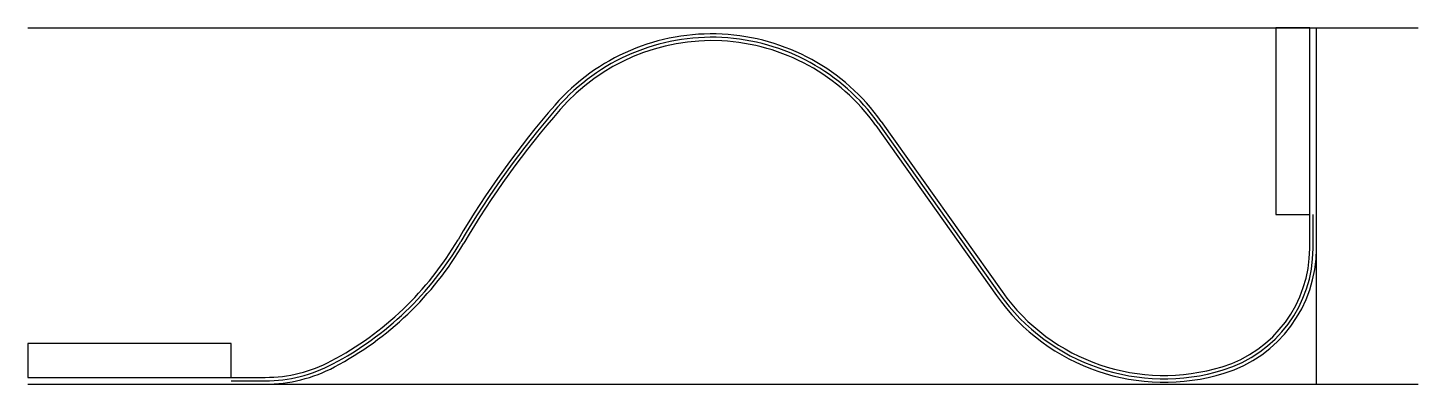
# Model space of a CAD drawing. Header units: metres. Extents: x -6 to 35, y 0 to 10.5.
import ezdxf

# ---------------------------------------------------------------- set-up
doc = ezdxf.new("R2010")
doc.units = ezdxf.units.M

msp = doc.modelspace()

# ---------------------------------------------------------------- linework, layer by layer
at = {"layer": 'FLEX_CARA_A'}
for p, q in [((19.1678, 7.7394), (22.7288, 2.726)), ((31.8, 4), (31.8, 5)), ((0, 0.2), (1, 0.2))]:
    msp.add_line(p, q, dxfattribs=at)
for centre, radius, start, end in [((14.1657, 4.1864), 6.1355, 35.3864, 138.8469), ((29.249, -8.9962), 26.1676, 138.8469, 149.5694), ((-1.4766, 9.0524), 9.4669, -62.1336, -30.4306), ((28.1548, 4), 3.6452, -73.0434, 0), ((27.5082, 6.1208), 5.8623, -144.6136, -73.0434), ((1, 4.3682), 4.1682, -90, -62.1336)]:
    msp.add_arc(centre, radius, start, end, dxfattribs=at)
at = {"layer": 'FLEX_CARA_B'}
for p, q in [((19.0047, 7.6235), (22.5658, 2.6101)), ((32, 4), (32, 5)), ((0, 0), (1, 0))]:
    msp.add_line(p, q, dxfattribs=at)
for centre, radius, start, end in [((14.1657, 4.1864), 5.9355, 35.3864, 138.8469), ((29.249, -8.9962), 25.9676, 138.8469, 149.5694), ((-1.4766, 9.0524), 9.6669, -62.1336, -30.4306), ((28.1548, 4), 3.8452, -73.0434, 0), ((27.5082, 6.1208), 6.0623, -144.6136, -73.0434), ((1, 4.3682), 4.3682, -90, -62.1336)]:
    msp.add_arc(centre, radius, start, end, dxfattribs=at)
at = {"layer": 'FLEX_LINEA_MEDIA'}
for p, q in [((19.0863, 7.6815), (22.6473, 2.668)), ((31.9, 4), (31.9, 5)), ((0, 0.1), (1, 0.1))]:
    msp.add_line(p, q, dxfattribs=at)
for centre, radius, start, end in [((14.1657, 4.1864), 6.0355, 35.3864, 138.8469), ((29.249, -8.9962), 26.0676, 138.8469, 149.5694), ((-1.4766, 9.0524), 9.5669, -62.1336, -30.4306), ((28.1548, 4), 3.7452, -73.0434, 0), ((27.5082, 6.1208), 5.9623, -144.6136, -73.0434), ((1, 4.3682), 4.2682, -90, -62.1336)]:
    msp.add_arc(centre, radius, start, end, dxfattribs=at)
at = {"layer": 'MAINBOARD'}
for p, q in [((0, 1.2), (-6, 1.2)), ((-6, 1.2), (-6, 0.2)), ((0, 0.2), (0, 1.2)), ((-6, 0.2), (0, 0.2))]:
    msp.add_line(p, q, dxfattribs=at)
at = {"layer": 'PLACA_CONECTOR'}
for p, q in [((31.8, 10.5), (30.8, 10.5)), ((30.8, 10.5), (30.8, 5)), ((31.8, 5), (31.8, 10.5)), ((30.8, 5), (31.8, 5))]:
    msp.add_line(p, q, dxfattribs=at)
at = {"layer": 'REFERENCIA'}
for p, q in [((-6, 10.5), (35, 10.5)), ((32, 0), (32, 10.5)), ((-6, 0), (35, 0))]:
    msp.add_line(p, q, dxfattribs=at)

doc.saveas('drawing.dxf')
